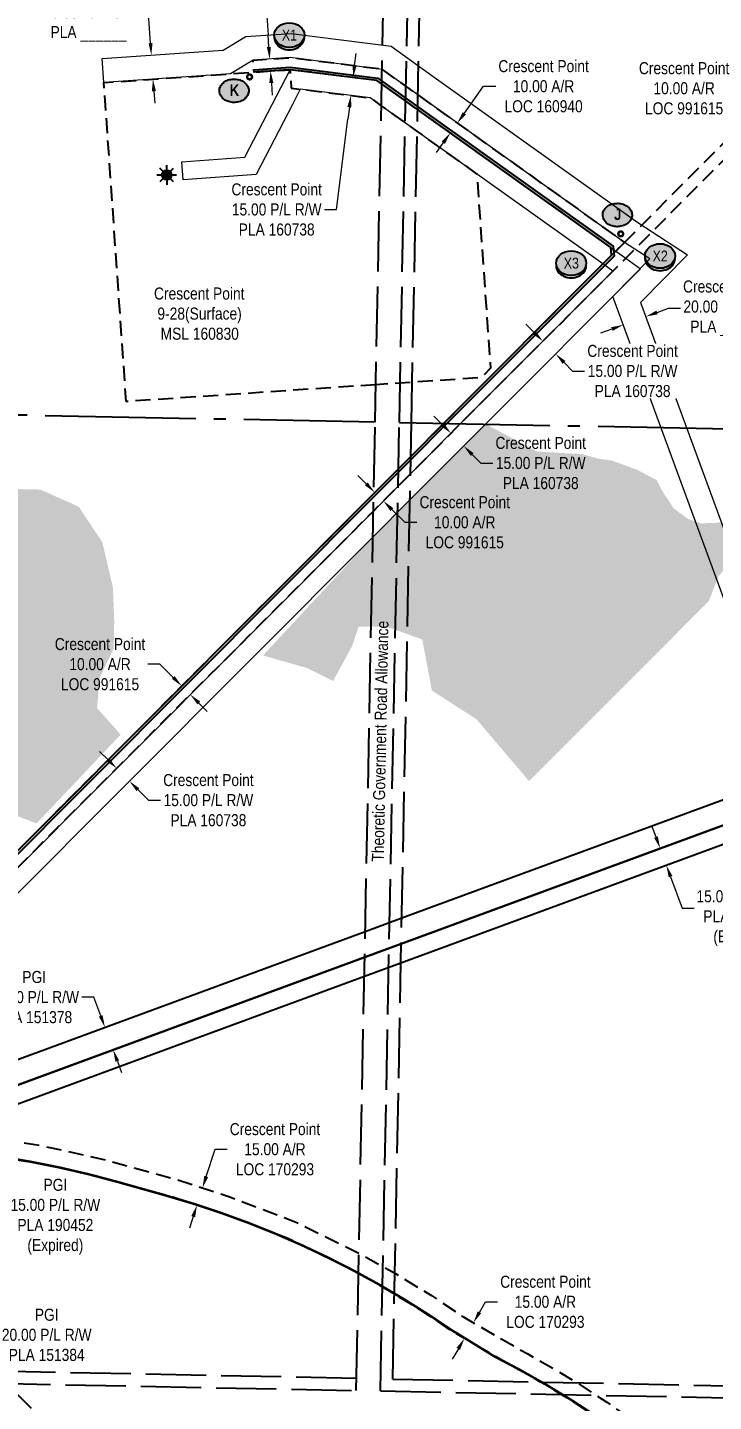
# Model space of a CAD drawing. Extents: x 409970 to 415936, y 6044942 to 6048413.
# Drawn here: x 410617 to 411187, y 6046679 to 6047820 of the extents above; entities that cross this region are included whole.
import ezdxf
from ezdxf.enums import TextEntityAlignment as Align

# ---------------------------------------------------------------- set-up
doc = ezdxf.new("R2010")
doc.units = 0
doc.header["$LTSCALE"] = 5
doc.header["$PDSIZE"] = 0.5
for name, pattern in [('DASHDOT2', [12.7, 6.35, -3.175, 0, -3.175]), ('foc-ACCESSROAD', [3.75, 2.5, -1.25]), ('foc-QUARTERLINE', [33, 25, -3, 2, -3]), ('foc-UNSURVEYED', [12.5, 10, -2.5]), ('PHANTOM', [63.5, 31.75, -6.35, 6.35, -6.35, 6.35, -6.35])]:
    doc.linetypes.add(name, pattern=pattern)
doc.layers.get('Defpoints').update_dxf_attribs({"color": 9})
for name, color, linetype in [('AS-WILDLIFE', 131, 'DASHDOT2'), ('C-AR', 13, 'foc-ACCESSROAD'), ('C-WS', 13, 'foc-ACCESSROAD'), ('C-WS-S', 13, 'Continuous'), ('CG-NOTES', 7, 'Continuous'), ('F-RW', 190, 'Continuous'), ('L-QSEC', 8, 'foc-QUARTERLINE'), ('L-ROAD-T', 7, 'Continuous'), ('L-USEC', 7, 'foc-UNSURVEYED'), ('P-CROSSINGS', 250, 'Continuous'), ('P-PROPOSED', 10, 'Continuous'), ('WETLAND FEN - H', 43, 'PHANTOM')]:
    doc.layers.add(name, color=color, linetype=linetype)
for name, color, linetype, lineweight in [('C-AR-T', 13, 'Continuous', 9), ('C-RW-T', 13, 'Continuous', 9), ('C-WS-T', 13, 'Continuous', 9), ('F-RW-T', 190, 'Continuous', 9)]:
    doc.layers.add(name, color=color, linetype=linetype, lineweight=lineweight)
doc.styles.add('80CG', font='ARIALN.TTF', dxfattribs={"height": 10})
doc.styles.add('80L', font='ARIALN.TTF', dxfattribs={"height": 10})
doc.styles.add('BOLD', font='ARIALNB.TTF')
doc.styles.add('Crossing', font='ARIALN.TTF', dxfattribs={"height": 10})
doc.styles.add('POINTNUMBER', font='ARIALN.TTF', dxfattribs={"height": 2.5})
doc.dimstyles.new('Compass 5 000', dxfattribs={"dimscale": 5, "dimtxt": 9, "dimasz": 2, "dimexe": 0.2, "dimexo": 0.0625, "dimgap": 0.5, "dimtad": 0, "dimtih": 1, "dimtoh": 1, "dimzin": 0, "dimdsep": 46, "dimtxsty": '80CG', "dimcen": 0.1, "dimse1": 1, "dimse2": 1, "dimclrd": 256, "dimclrt": 256, "dimaunit": 1, "dimadec": 4, "dimazin": 0, "dimtfac": 0.06, "dimtofl": 0, "dimtmove": 0, "dimatfit": 1, "dimfxl": 0.2, "dimtolj": 1, "dimtzin": 0, "dimlwd": -1, "dimarcsym": 0})

# ---------------------------------------------------------------- blocks, each defined once
blk = doc.blocks.new('*D538')
at = {"layer": 'C-AR-T', "transparency": 16777216}
for p, q in [((410803.3, 6047860.5), (410813.3, 6047860.5)), ((410813.3, 6047860.5), (410816.6, 6047813.8)), ((410817.3, 6047803.8), (410816.6, 6047813.8)), ((410819.4, 6047773.9), (410820.1, 6047763.9))]:
    blk.add_line(p, q, dxfattribs=at)
for points in [[(410819, 6047803.9), (410815.6, 6047803.7), (410818, 6047793.8)], [(410821.1, 6047774), (410817.7, 6047773.8), (410818.7, 6047783.9)]]:
    blk.add_solid(points, dxfattribs=at)
at = {"layer": 'Defpoints', "color": 0, "transparency": 16777216}
for p in [(410818, 6047793.8), (410823.1, 6047794.2), (410823.8, 6047784.2)]:
    blk.add_point(p, dxfattribs=at)
at = {"layer": 'C-AR-T', "transparency": 16777216, "insert": (410763.6, 6047860.5), "char_height": 10, "attachment_point": 5, "style": '80CG'}
blk.add_mtext('\\A1;Crescent Point\\P10.00 A/R\\PLOC 160940', dxfattribs=at)
blk = doc.blocks.new('*D539')
at = {"layer": 'C-RW-T', "transparency": 16777216}
for p, q in [((410888.5, 6047788.5), (410889.8, 6047798.4)), ((410884.2, 6047753.8), (410883, 6047743.8)), ((410873.6, 6047668.9), (410883, 6047743.8)), ((410863.6, 6047668.9), (410873.6, 6047668.9))]:
    blk.add_line(p, q, dxfattribs=at)
for points in [[(410886.9, 6047788.7), (410890.2, 6047788.3), (410887.3, 6047778.6)], [(410882.5, 6047754), (410885.9, 6047753.6), (410885.4, 6047763.7)]]:
    blk.add_solid(points, dxfattribs=at)
at = {"layer": 'Defpoints', "color": 0, "transparency": 16777216}
for p in [(410860.7, 6047781.9), (410887.3, 6047778.6), (410858.8, 6047767)]:
    blk.add_point(p, dxfattribs=at)
at = {"layer": 'C-RW-T', "transparency": 16777216, "insert": (410823.8, 6047668.9), "char_height": 10, "attachment_point": 5, "style": '80CG'}
blk.add_mtext('\\A1;Crescent Point\\P15.00 P/L R/W\\PPLA 160738', dxfattribs=at)
blk = doc.blocks.new('GAS')
h = blk.add_hatch(color=255)
h.dxf.hatch_style = 1
edge = h.paths.add_edge_path()
edge.add_arc((0, 0), 0.9, 0, 360)
for p, q in [((-0.81, 0), (-1.62, 0)), ((-0.57, 0.57), (-1.14, 1.14)), ((0, 0.81), (0, 1.62)), ((0.57, 0.57), (1.14, 1.14)), ((1.62, 0), (0.81, 0)), ((-0.57, -0.57), (-1.14, -1.14)), ((0, -0.81), (0, -1.62)), ((1.14, -1.14), (0.57, -0.57))]:
    blk.add_line(p, q)
blk.add_circle((0, 0), 0.8)
blk = doc.blocks.new('*D543')
at = {"layer": 'C-AR-T', "transparency": 16777216}
for p, q in [((410979.7, 6047748.8), (410995.7, 6047771.2)), ((410995.7, 6047771.2), (411005.7, 6047771.2)), ((410962.2, 6047724.4), (410956.4, 6047716.2))]:
    blk.add_line(p, q, dxfattribs=at)
for points in [[(410978.3, 6047749.7), (410981, 6047747.8), (410973.8, 6047740.6)], [(410960.9, 6047725.3), (410963.6, 6047723.4), (410968, 6047732.5)]]:
    blk.add_solid(points, dxfattribs=at)
at = {"layer": 'Defpoints', "color": 0, "transparency": 16777216}
for p in [(410969.8, 6047743.5), (410973.8, 6047740.6), (410964, 6047735.4)]:
    blk.add_point(p, dxfattribs=at)
at = {"layer": 'C-AR-T', "transparency": 16777216, "insert": (411045.5, 6047771.2), "char_height": 10, "attachment_point": 5, "style": '80CG'}
blk.add_mtext('\\A1;Crescent Point\\P10.00 A/R\\PLOC 160940', dxfattribs=at)
blk = doc.blocks.new('*D544')
at = {"layer": 'C-RW-T', "transparency": 16777216}
for p, q in [((411037.8, 6047566.6), (411030.7, 6047573.7)), ((411062.6, 6047541.9), (411069.6, 6047534.8)), ((411069.6, 6047534.8), (411079.6, 6047534.8))]:
    blk.add_line(p, q, dxfattribs=at)
for points in [[(411039, 6047567.8), (411036.6, 6047565.4), (411044.9, 6047559.6)], [(411063.7, 6047543.1), (411061.4, 6047540.7), (411055.5, 6047549)]]:
    blk.add_solid(points, dxfattribs=at)
at = {"layer": 'Defpoints', "color": 0, "transparency": 16777216}
for p in [(411076.7, 6047591.5), (411087.3, 6047580.9), (411055.5, 6047549)]:
    blk.add_point(p, dxfattribs=at)
at = {"layer": 'C-RW-T', "transparency": 16777216, "insert": (411119.4, 6047534.8), "char_height": 10, "attachment_point": 5, "style": '80CG', "bg_fill": 3, "box_fill_scale": 1.1, "bg_fill_color": 256, "bg_fill_true_color": 13158600, "bg_fill_transparency": 0}
blk.add_mtext('\\A1;Crescent Point\\P15.00 P/L R/W\\PPLA 160738', dxfattribs=at)
blk = doc.blocks.new('*D545')
at = {"layer": 'C-AR-T', "transparency": 16777216}
for p, q in [((411212, 6047769.5), (411202, 6047769.5)), ((411219, 6047762.4), (411212, 6047769.5)), ((411240.3, 6047741.2), (411247.4, 6047734.1))]:
    blk.add_line(p, q, dxfattribs=at)
for points in [[(411220.2, 6047763.6), (411217.9, 6047761.2), (411226.1, 6047755.3)], [(411241.5, 6047742.4), (411239.1, 6047740), (411233.2, 6047748.3)]]:
    blk.add_solid(points, dxfattribs=at)
at = {"layer": 'Defpoints', "color": 0, "transparency": 16777216}
for p in [(411226.1, 6047755.3), (411227.8, 6047757.1), (411234.9, 6047750)]:
    blk.add_point(p, dxfattribs=at)
at = {"layer": 'C-AR-T', "transparency": 16777216, "insert": (411162.2, 6047769.5), "char_height": 10, "attachment_point": 5, "style": '80CG'}
blk.add_mtext('\\A1;Crescent Point\\P10.00 A/R\\PLOC 991615', dxfattribs=at)
blk = doc.blocks.new('*D549')
at = {"layer": 'C-RW-T', "transparency": 16777216}
for p, q in [((410961.5, 6047490.2), (410954.4, 6047497.3)), ((410986.3, 6047465.5), (410993.3, 6047458.4)), ((410993.3, 6047458.4), (411003.3, 6047458.4))]:
    blk.add_line(p, q, dxfattribs=at)
for points in [[(410962.7, 6047491.4), (410960.3, 6047489), (410968.6, 6047483.1)], [(410987.4, 6047466.6), (410985.1, 6047464.3), (410979.2, 6047472.5)]]:
    blk.add_solid(points, dxfattribs=at)
at = {"layer": 'Defpoints', "color": 0, "transparency": 16777216}
for p in [(410979.2, 6047472.5), (410946.6, 6047461.1), (410957.2, 6047450.6)]:
    blk.add_point(p, dxfattribs=at)
at = {"layer": 'C-RW-T', "transparency": 16777216, "insert": (411043.1, 6047458.4), "char_height": 10, "attachment_point": 5, "style": '80CG'}
blk.add_mtext('\\A1;Crescent Point\\P15.00 P/L R/W\\PPLA 160738', dxfattribs=at)
blk = doc.blocks.new('*D550')
at = {"layer": 'C-AR-T', "transparency": 16777216}
for p, q in [((410898.3, 6047441), (410891.2, 6047448.1)), ((410919.5, 6047419.8), (410930.2, 6047409.2)), ((410930.2, 6047409.2), (410940.2, 6047409.2))]:
    blk.add_line(p, q, dxfattribs=at)
for points in [[(410899.4, 6047442.2), (410897.1, 6047439.9), (410905.3, 6047434)], [(410920.7, 6047421), (410918.3, 6047418.6), (410912.4, 6047426.9)]]:
    blk.add_solid(points, dxfattribs=at)
at = {"layer": 'Defpoints', "color": 0, "transparency": 16777216}
for p in [(410915.8, 6047444.4), (410922.9, 6047437.3), (410912.4, 6047426.9)]:
    blk.add_point(p, dxfattribs=at)
at = {"layer": 'C-AR-T', "transparency": 16777216, "insert": (410980, 6047409.2), "char_height": 10, "attachment_point": 5, "style": '80CG'}
blk.add_mtext('\\A1;Crescent Point\\P10.00 A/R\\PLOC 991615', dxfattribs=at)
blk = doc.blocks.new('*D552')
at = {"layer": 'Defpoints', "color": 0, "transparency": 16777216}
for p in [(411200.2, 6047159.7), (411205.4, 6047145.7), (411147.5, 6047124.4)]:
    blk.add_point(p, dxfattribs=at)
at = {"layer": 'F-RW-T', "transparency": 16777216}
for p, q in [((411138.9, 6047147.8), (411135.4, 6047157.2)), ((411151, 6047115), (411160.6, 6047088.9)), ((411160.6, 6047088.9), (411170.6, 6047088.9))]:
    blk.add_line(p, q, dxfattribs=at)
for points in [[(411140.4, 6047148.4), (411137.3, 6047147.3), (411142.3, 6047138.5)], [(411152.5, 6047115.6), (411149.4, 6047114.4), (411147.5, 6047124.4)]]:
    blk.add_solid(points, dxfattribs=at)
at = {"layer": 'F-RW-T', "transparency": 16777216, "insert": (411209.7, 6047088.9), "char_height": 10, "attachment_point": 5, "style": '80CG'}
blk.add_mtext('\\A1;PGI\\P15.00 P/L R/W\\PPLA 190452\\P(Expired)', dxfattribs=at)
blk = doc.blocks.new('*D556')
at = {"layer": 'C-AR-T', "transparency": 16777216}
for p, q in [((410992.2, 6046753.3), (410997.2, 6046762)), ((410997.2, 6046762), (411007.2, 6046762)), ((410974.7, 6046723.1), (410969.6, 6046714.4))]:
    blk.add_line(p, q, dxfattribs=at)
for points in [[(410990.8, 6046754.2), (410993.6, 6046752.5), (410987.2, 6046744.7)], [(410973.2, 6046723.9), (410976.1, 6046722.2), (410979.7, 6046731.7)]]:
    blk.add_solid(points, dxfattribs=at)
at = {"layer": 'Defpoints', "color": 0, "transparency": 16777216}
for p in [(410987.2, 6046744.7), (410989.9, 6046743.1), (410982.4, 6046730.1)]:
    blk.add_point(p, dxfattribs=at)
at = {"layer": 'C-AR-T', "transparency": 16777216, "insert": (411047, 6046762), "char_height": 10, "attachment_point": 5, "style": '80CG'}
blk.add_mtext('\\A1;Crescent Point\\P15.00 A/R\\PLOC 170293', dxfattribs=at)
blk = doc.blocks.new('*D560')
at = {"layer": 'C-AR-T', "transparency": 16777216}
for p, q in [((410726.9, 6047291.4), (410716.9, 6047291.4)), ((410737.9, 6047280.3), (410726.9, 6047291.4)), ((410759.1, 6047259.2), (410766.2, 6047252.1))]:
    blk.add_line(p, q, dxfattribs=at)
for points in [[(410739.1, 6047281.5), (410736.8, 6047279.2), (410745, 6047273.3)], [(410760.3, 6047260.4), (410758, 6047258), (410752.1, 6047266.2)]]:
    blk.add_solid(points, dxfattribs=at)
at = {"layer": 'Defpoints', "color": 0, "transparency": 16777216}
for p in [(410745, 6047273.3), (410709.3, 6047237.5), (410716.4, 6047230.5)]:
    blk.add_point(p, dxfattribs=at)
at = {"layer": 'C-AR-T', "transparency": 16777216, "insert": (410677.1, 6047291.4), "char_height": 10, "attachment_point": 5, "style": '80CG'}
blk.add_mtext('\\A1;Crescent Point\\P10.00 A/R\\PLOC 991615', dxfattribs=at)
blk = doc.blocks.new('*D561')
at = {"layer": 'C-RW-T', "transparency": 16777216}
for p, q in [((410683.8, 6047212), (410676.7, 6047219)), ((410708.6, 6047187.3), (410717.4, 6047178.5)), ((410717.4, 6047178.5), (410727.4, 6047178.5))]:
    blk.add_line(p, q, dxfattribs=at)
for points in [[(410685, 6047213.2), (410682.6, 6047210.8), (410690.9, 6047204.9)], [(410709.7, 6047188.4), (410707.4, 6047186.1), (410701.5, 6047194.3)]]:
    blk.add_solid(points, dxfattribs=at)
at = {"layer": 'Defpoints', "color": 0, "transparency": 16777216}
for p in [(410701.5, 6047194.3), (410643.5, 6047157.5), (410654.2, 6047146.9)]:
    blk.add_point(p, dxfattribs=at)
at = {"layer": 'C-RW-T', "transparency": 16777216, "insert": (410767.1, 6047178.5), "char_height": 10, "attachment_point": 5, "style": '80CG'}
blk.add_mtext('\\A1;Crescent Point\\P15.00 P/L R/W\\PPLA 160738', dxfattribs=at)
blk = doc.blocks.new('*D562')
at = {"layer": 'Defpoints', "color": 0, "transparency": 16777216}
for p in [(410681.1, 6046990.1), (410667.7, 6046985.1), (410674.6, 6046966.4)]:
    blk.add_point(p, dxfattribs=at)
at = {"layer": 'F-RW-T', "transparency": 16777216}
for p, q in [((410671.9, 6047015), (410661.9, 6047015)), ((410677.7, 6046999.5), (410671.9, 6047015)), ((410691.5, 6046961.9), (410694.9, 6046952.5))]:
    blk.add_line(p, q, dxfattribs=at)
for points in [[(410679.2, 6047000), (410676.1, 6046998.9), (410681.1, 6046990.1)], [(410693, 6046962.5), (410689.9, 6046961.3), (410688, 6046971.3)]]:
    blk.add_solid(points, dxfattribs=at)
at = {"layer": 'F-RW-T', "transparency": 16777216, "insert": (410622.4, 6047015), "char_height": 10, "attachment_point": 5, "style": '80CG'}
blk.add_mtext('\\A1;PGI\\P20.00 P/L R/W\\PPLA 151378', dxfattribs=at)
blk = doc.blocks.new('*D563')
at = {"layer": 'C-AR-T', "transparency": 16777216}
for p, q in [((410765.3, 6046866.1), (410772.7, 6046888.7)), ((410772.7, 6046888.7), (410782.7, 6046888.7)), ((410754.5, 6046832.8), (410751.4, 6046823.3))]:
    blk.add_line(p, q, dxfattribs=at)
for points in [[(410763.7, 6046866.6), (410766.9, 6046865.6), (410762.2, 6046856.6)], [(410752.9, 6046833.3), (410756.1, 6046832.3), (410757.6, 6046842.3)]]:
    blk.add_solid(points, dxfattribs=at)
at = {"layer": 'Defpoints', "color": 0, "transparency": 16777216}
for p in [(410762.2, 6046856.6), (410765.3, 6046855.6), (410760.7, 6046841.3)]:
    blk.add_point(p, dxfattribs=at)
at = {"layer": 'C-AR-T', "transparency": 16777216, "insert": (410822.4, 6046888.7), "char_height": 10, "attachment_point": 5, "style": '80CG'}
blk.add_mtext('\\A1;Crescent Point\\P15.00 A/R\\PLOC 170293', dxfattribs=at)
blk = doc.blocks.new('*D564')
at = {"layer": 'Defpoints', "color": 0, "transparency": 16777216}
for p in [(410557.5, 6046714.1), (410560.3, 6046711.3), (410543.4, 6046699.9)]:
    blk.add_point(p, dxfattribs=at)
at = {"layer": 'F-RW-T', "transparency": 16777216}
for p, q in [((410567.3, 6046718.4), (410583.3, 6046734.6)), ((410583.3, 6046734.6), (410593.3, 6046734.6)), ((410539.3, 6046690), (410532.3, 6046682.8))]:
    blk.add_line(p, q, dxfattribs=at)
for points in [[(410566.2, 6046719.6), (410568.5, 6046717.2), (410560.3, 6046711.3)], [(410538.1, 6046691.1), (410540.5, 6046688.8), (410546.3, 6046697.1)]]:
    blk.add_solid(points, dxfattribs=at)
at = {"layer": 'F-RW-T', "transparency": 16777216, "insert": (410632.8, 6046734.6), "char_height": 10, "attachment_point": 5, "style": '80CG'}
blk.add_mtext('\\A1;PGI\\P20.00 P/L R/W\\PPLA 151384', dxfattribs=at)
blk = doc.blocks.new('*D568')
at = {"layer": 'Defpoints', "color": 0, "transparency": 16777216}
for p in [(410642.6, 6046630.2), (410647.4, 6046625.4), (410628.6, 6046615.9)]:
    blk.add_point(p, dxfattribs=at)
at = {"layer": 'F-RW-T', "transparency": 16777216}
for p, q in [((410654.4, 6046632.5), (410661.5, 6046639.6)), ((410661.5, 6046639.6), (410671.5, 6046639.6)), ((410626.4, 6046604.1), (410619.4, 6046596.9))]:
    blk.add_line(p, q, dxfattribs=at)
for points in [[(410653.2, 6046633.7), (410655.6, 6046631.3), (410647.4, 6046625.4)], [(410625.2, 6046605.2), (410627.6, 6046602.9), (410633.4, 6046611.2)]]:
    blk.add_solid(points, dxfattribs=at)
at = {"layer": 'F-RW-T', "transparency": 16777216, "insert": (410711, 6046639.6), "char_height": 10, "attachment_point": 5, "style": '80CG'}
blk.add_mtext('\\A1;PGI\\P20.00 P/L R/W\\PPLA 151384', dxfattribs=at)
blk = doc.blocks.new('Route_Letters')
h = blk.add_hatch(color=255)
h.dxf.hatch_style = 1
edge = h.paths.add_edge_path()
edge.add_ellipse((-0.1, 0.5), major_axis=(-12, 0), ratio=0.789318, start_angle=0, end_angle=360)
at = {"color": 5}
blk.add_open_spline([(-12.3, 0.5), (-12.3, -0.3), (-12.2, -1), (-11.7, -2.8), (-11.1, -3.9), (-9.6, -5.8), (-8.5, -6.7), (-6.2, -8), (-4.9, -8.5), (-2.1, -9.2), (-0.7, -9.3), (2.2, -9.1), (3.6, -8.8), (6.3, -7.9), (7.5, -7.2), (9.5, -5.6), (10.4, -4.6), (11.6, -2.5), (12, -1.4), (12.2, 0.9), (12, 2.1), (11.2, 4.3), (10.5, 5.4), (8.8, 7.2), (7.7, 8), (5.3, 9.2), (3.9, 9.7), (1.1, 10.2), (-0.4, 10.2), (-3.2, 9.9), (-4.6, 9.6), (-7.2, 8.5), (-8.3, 7.7), (-10.2, 6), (-11, 5), (-12, 2.9), (-12.3, 1.7), (-12.3, 0.5), (-12.3, 0.5), (-12.3, 0.5)], degree=3, knots=[0, 0, 0, 0, 0.219529, 0.219529, 0.575727, 0.575727, 0.931924, 0.931924, 1.288121, 1.288121, 1.644318, 1.644318, 2.000515, 2.000515, 2.356712, 2.356712, 2.712909, 2.712909, 3.069107, 3.069107, 3.425304, 3.425304, 3.781501, 3.781501, 4.137698, 4.137698, 4.493895, 4.493895, 4.850092, 4.850092, 5.20629, 5.20629, 5.562487, 5.562487, 5.918684, 5.918684, 6.274881, 6.274881, 6.283185, 6.283185, 6.283185, 6.283185], dxfattribs=at)
at = {"color": 14, "style": 'BOLD'}
blk.add_attdef('A', text='', height=9.5, dxfattribs=at).set_placement((0.2, 1), align=Align.MIDDLE)
blk = doc.blocks.new('AA')
at = {"const_width": 4}
blk.add_lwpolyline([(-1, 0, 1), (1, 0, 1)], format="xyb", close=True, dxfattribs=at)
blk.add_circle((0, 0), 2)
blk = doc.blocks.new('xing2')
h = blk.add_hatch(color=50)
h.dxf.hatch_style = 1
edge = h.paths.add_edge_path()
edge.add_ellipse((0, 0), major_axis=(-12.5, 0), ratio=0.816297, start_angle=0, end_angle=360)
h = blk.add_hatch(color=250)
h.dxf.hatch_style = 1
edge = h.paths.add_edge_path()
edge.add_ellipse((0, -2), major_axis=(-12.5, 0), ratio=0.816297, start_angle=0, end_angle=180)
edge.add_line((12.5, -2), (12.5, 0))
edge.add_ellipse((0, 0), major_axis=(-12.5, 0), ratio=0.816297, start_angle=0, end_angle=180, ccw=False)
edge.add_line((-12.5, 0), (-12.5, -2))
at = {"color": 250}
blk.add_ellipse((0, 0), major_axis=(-12.5, 0), ratio=0.816297, dxfattribs=at)
blk.add_ellipse((0, -2), major_axis=(-12.5, 0), ratio=0.816297, start_param=0, end_param=3.141593, dxfattribs=at)
at = {"color": 250, "style": 'Crossing'}
blk.add_attdef('CROSSING', text='', height=9, dxfattribs=at).set_placement((0.1, 0), align=Align.MIDDLE_CENTER)
at = {"color": 250, "style": 'Crossing', "flags": 1}
for tag, p in [('OWNER', (0.1, -12.5)), ('DESCRIPTION', (0.1, -25.8)), ('LOCATION', (0.1, -39.3)), ('DWG_REF', (0.1, -52.8))]:
    blk.add_attdef(tag, text='', height=9, dxfattribs=at).set_placement(p, align=Align.MIDDLE_CENTER)
blk = doc.blocks.new('*D622')
at = {"layer": 'Defpoints', "color": 0, "transparency": 16777216}
for p in [(410566.2, 6046860.1), (410576.8, 6046849.5), (410575.5, 6046848.2)]:
    blk.add_point(p, dxfattribs=at)
at = {"layer": 'F-RW-T', "transparency": 16777216}
for p, q in [((410557.9, 6046865.9), (410550.8, 6046873)), ((410582.6, 6046841.1), (410590.9, 6046832.7)), ((410590.9, 6046832.7), (410600.9, 6046832.7))]:
    blk.add_line(p, q, dxfattribs=at)
for points in [[(410559.1, 6046867.1), (410556.7, 6046864.8), (410564.9, 6046858.8)], [(410583.8, 6046842.3), (410581.4, 6046839.9), (410575.5, 6046848.2)]]:
    blk.add_solid(points, dxfattribs=at)
at = {"layer": 'F-RW-T', "transparency": 16777216, "insert": (410640, 6046832.7), "char_height": 10, "attachment_point": 5, "style": '80CG'}
blk.add_mtext('\\A1;PGI\\P15.00 P/L R/W\\PPLA 190452\\P(Expired)', dxfattribs=at)
blk = doc.blocks.new('*D641')
at = {"layer": 'C-RW-T', "transparency": 16777216}
for p, q in [((411139.7, 6047583.5), (411149.1, 6047586.9)), ((411149.1, 6047586.9), (411159.1, 6047586.9)), ((411102.2, 6047569.6), (411092.8, 6047566.2))]:
    blk.add_line(p, q, dxfattribs=at)
for points in [[(411139.2, 6047585), (411140.3, 6047581.9), (411130.4, 6047580)], [(411101.6, 6047571.2), (411102.8, 6047568.1), (411111.6, 6047573.1)]]:
    blk.add_solid(points, dxfattribs=at)
at = {"layer": 'Defpoints', "color": 0, "transparency": 16777216}
for p in [(411128.7, 6047584.5), (411130.4, 6047580), (411109.9, 6047577.6)]:
    blk.add_point(p, dxfattribs=at)
at = {"layer": 'C-RW-T', "transparency": 16777216, "insert": (411198.9, 6047586.9), "char_height": 10, "attachment_point": 5, "style": '80CG'}
blk.add_mtext('\\A1;Crescent Point\\P20.00 P/L R/W\\PPLA ______', dxfattribs=at)
blk = doc.blocks.new('*D642')
at = {"layer": 'C-RW-T', "transparency": 16777216}
for p, q in [((410717.3, 6047831.4), (410707.3, 6047831.4)), ((410719, 6047807), (410717.3, 6047831.4)), ((410721.8, 6047767.1), (410722.5, 6047757.1))]:
    blk.add_line(p, q, dxfattribs=at)
for points in [[(410720.7, 6047807.1), (410717.4, 6047806.9), (410719.7, 6047797)], [(410723.5, 6047767.2), (410720.1, 6047767), (410721.1, 6047777.1)]]:
    blk.add_solid(points, dxfattribs=at)
at = {"layer": 'Defpoints', "color": 0, "transparency": 16777216}
for p in [(410711, 6047796.4), (410719.7, 6047797), (410712.3, 6047776.4)]:
    blk.add_point(p, dxfattribs=at)
at = {"layer": 'C-RW-T', "transparency": 16777216, "insert": (410667.5, 6047831.4), "char_height": 10, "attachment_point": 5, "style": '80CG'}
blk.add_mtext('\\A1;Crescent Point\\P20.00 P/L R/W\\PPLA ______', dxfattribs=at)

msp = doc.modelspace()

# ---------------------------------------------------------------- hatches: boundary and pattern name
at = {"layer": 'P-PROPOSED'}
h = msp.add_hatch(color=256, dxfattribs=at)
h.dxf.hatch_style = 1
h.paths.add_polyline_path([(410804.986, 6047782.915), (410804.846, 6047784.91), (410834.927, 6047787.01), (410907.85, 6047777.902), (410941.989, 6047753.541), (411103.299, 6047638.433), (411103.993, 6047630.153), (411096.13, 6047622.271), (410964.125, 6047490.032), (410936.62, 6047462.478), (410905.851, 6047431.652), (410355.13, 6046879.659), (410354.049, 6046879.164), (410346.007, 6046877.976), (410348.177, 6046875.816), (410351.691, 6046872.307), (410355.253, 6046868.731), (410397.036, 6046826.731), (410411.14, 6046812.551), (410464.549, 6046758.864), (410517.363, 6046707.339), (410548.601, 6046676.55), (410884.58, 6046345.241), (410914.179, 6046316.053), (411172.303, 6046061.509), (411179.555, 6046054.357), (411185.54, 6046048.456), (411211.617, 6046022.743), (411220.898, 6046013.59), (411225.847, 6046008.618), (411377.341, 6045855.698), (411438.646, 6045793.753), (411443.956, 6045788.393), (411453.164, 6045797.516), (411454.572, 6045796.095), (411443.943, 6045785.565), (411437.224, 6045792.346), (411375.921, 6045854.29), (411224.428, 6046007.208), (411219.487, 6046012.173), (411210.212, 6046021.319), (411184.135, 6046047.032), (411178.151, 6046052.933), (411170.899, 6046060.085), (410912.774, 6046314.629), (410883.176, 6046343.817), (410547.198, 6046675.125), (410515.963, 6046705.911), (410463.141, 6046757.443), (410409.721, 6046811.141), (410395.619, 6046825.321), (410353.836, 6046867.319), (410350.276, 6046870.894), (410346.765, 6046874.399), (410343.192, 6046877.956), (410341.77, 6046879.371), (410353.475, 6046881.101), (410353.969, 6046881.327), (410904.436, 6047433.065), (410935.205, 6047463.891), (410962.71, 6047491.445), (411094.715, 6047623.684), (411101.923, 6047630.909), (411101.383, 6047637.343), (410940.828, 6047751.913), (410907.1, 6047775.981), (410834.872, 6047785.002)])
at = {"layer": 'WETLAND FEN - H', "transparency": 33554495}
h = msp.add_hatch(color=256, dxfattribs=at)
h.dxf.hatch_style = 1
h.paths.add_polyline_path([(411190.833, 6047364.518), (411215.219, 6047392.987), (411230.115, 6047391.278), (411297.811, 6047459.099, 0.06669841), (411338.065, 6047511.91), (411317.814, 6047511.91), (411271.777, 6047480.16), (411246.377, 6047442.06), (411237.278, 6047417.219), (411221.454, 6047411.354), (411210.506, 6047410.74), (411187.72, 6047408.755), (411175.991, 6047408.321), (411165.331, 6047412.093), (411153.485, 6047420.921), (411144.76, 6047434.127), (411139.325, 6047444.333), (411122.99, 6047452.903), (411102.378, 6047460.425), (411091.65, 6047461.923), (411090.355, 6047462.273), (411077.199, 6047465.83), (411040.001, 6047467.989), (410997.369, 6047490.755), (410903.731, 6047396.946), (410812.459, 6047298.655), (410849.501, 6047288.072), (410870.668, 6047277.489), (410886.543, 6047306.593), (410891.834, 6047322.468), (410915.647, 6047322.468), (410944.751, 6047311.885), (410952.689, 6047269.551), (410989.73, 6047245.739), (411033.474, 6047194.275), (411182.645, 6047343.72)])
h = msp.add_hatch(color=256, dxfattribs=at)
h.dxf.hatch_style = 1
h.paths.add_polyline_path([(410434.182, 6047059.74), (410437.54, 6047068.106), (410442.764, 6047079.572), (410447.592, 6047095.091), (410457.324, 6047103.48), (410470.225, 6047119.421), (410481.467, 6047125.97), (410491.601, 6047133.594), (410498.958, 6047147.005), (410508.275, 6047167.013), (410524.075, 6047182.648), (410545.007, 6047187.6), (410571.075, 6047180.382), (410591.071, 6047171.942), (410624.423, 6047159.216), (410694.273, 6047232.987), (410674.61, 6047255.028), (410676.706, 6047279.85), (410688.443, 6047304.482), (410688.884, 6047326.93), (410687.828, 6047355.021), (410678.927, 6047392.89), (410659.406, 6047422.146), (410627.534, 6047436.407), (410604.232, 6047436.865), (410578.615, 6047442.18), (410592.054, 6047471.59), (410591.657, 6047473.526), (410212.153, 6047093.146, 0.05180906), (410170.975, 6047061.934), (410209.082, 6047024.324), (410313.845, 6046920.882), (410329.852, 6046905.246), (410337.584, 6046929.952), (410356.528, 6046914.242), (410368.514, 6046900.65), (410381.078, 6046914.469), (410389.764, 6046923.341), (410404.493, 6046939.068), (410403.845, 6046941.482), (410403.357, 6046943.302), (410398.714, 6046960.156), (410393.332, 6046977.377), (410387.419, 6046990.762), (410397.17, 6047012.323), (410428.032, 6047032.38)])

# ---------------------------------------------------------------- linework, layer by layer
at = {"layer": 'AS-WILDLIFE', "const_width": 2.001, "flags": 128}
msp.add_lwpolyline([(409986.541, 6046725.394), (410005.487, 6046739.561), (410025.841, 6046753.817), (410046.627, 6046767.434), (410067.827, 6046780.4), (410089.419, 6046792.701), (410111.382, 6046804.326), (410133.696, 6046815.263), (410156.338, 6046825.502), (410179.288, 6046835.034), (410202.522, 6046843.848), (410226.019, 6046851.936), (410249.756, 6046859.291), (410273.709, 6046865.906), (410297.857, 6046871.773), (410322.175, 6046876.888), (410346.64, 6046881.246), (410371.228, 6046884.842), (410395.917, 6046887.673), (410420.681, 6046889.735), (410445.497, 6046891.029), (410470.342, 6046891.55), (410495.191, 6046891.301), (410520.02, 6046890.279), (410544.805, 6046888.488), (410569.523, 6046885.928), (410594.15, 6046882.601), (410618.661, 6046878.512), (410643.033, 6046873.663), (410667.244, 6046868.061), (410691.268, 6046861.709), (410730.909, 6046850.567), (410754.068, 6046843.685), (410777.008, 6046836.105), (410799.708, 6046827.833), (410822.146, 6046818.878), (410844.304, 6046809.247), (410866.159, 6046798.949), (410887.693, 6046787.995), (410908.884, 6046776.393), (410929.715, 6046764.155), (410950.165, 6046751.291), (410970.217, 6046737.814), (410973.497, 6046735.968), (411004.465, 6046716.811), (411026.106, 6046705.435), (411047.389, 6046693.4), (411068.291, 6046680.718), (411088.795, 6046667.401), (411108.881, 6046653.46), (411128.529, 6046638.91), (411147.722, 6046623.764), (411166.441, 6046608.035), (411184.668, 6046591.74), (411202.387, 6046574.893), (411219.58, 6046557.511), (411236.232, 6046539.609), (411252.327, 6046521.204), (411267.849, 6046502.314), (411282.785, 6046482.957), (411297.119, 6046463.151), (411310.839, 6046442.914), (411323.931, 6046422.265), (411336.384, 6046401.225), (411348.185, 6046379.812), (411359.324, 6046358.047), (411369.789, 6046335.951), (411379.571, 6046313.544), (411388.661, 6046290.848), (411402.436, 6046254.963), (411410.961, 6046231.686), (411418.76, 6046208.156), (411425.827, 6046184.396), (411432.154, 6046160.428), (411437.736, 6046136.276), (411442.568, 6046111.963), (411446.644, 6046087.512), (411449.961, 6046062.946), (411452.515, 6046038.289), (411454.304, 6046013.565), (411455.327, 6045988.797), (411455.583, 6045964.01), (411455.07, 6045939.226), (411453.79, 6045914.47), (411451.744, 6045889.766), (411447.456, 6045846.201), (411444.684, 6045821.869), (411441.169, 6045797.632), (411436.915, 6045773.515), (411431.924, 6045749.539), (411426.202, 6045725.726), (411419.754, 6045702.1), (411412.586, 6045678.683), (411404.705, 6045655.496), (411396.118, 6045632.561), (411386.833, 6045609.899), (411376.86, 6045587.532), (411366.206, 6045565.48), (411354.883, 6045543.765), (411337.844, 6045512.273), (411328.759, 6045495.973), (411319.261, 6045479.91), (411309.356, 6045464.094), (411299.051, 6045448.536), (411286.869, 6045428.901), (411274.125, 6045409.625), (411260.83, 6045390.726), (411246.995, 6045372.218), (411232.631, 6045354.117), (411217.751, 6045336.439), (411202.366, 6045319.198), (411186.49, 6045302.407), (411170.136, 6045286.083), (411119.209, 6045236.694), (411102.739, 6045221.146), (411085.812, 6045206.097), (411068.443, 6045191.561), (411050.647, 6045177.551), (411032.441, 6045164.078), (411013.839, 6045151.156), (410983.578, 6045130.279), (410962.991, 6045116.526), (410941.971, 6045103.444), (410920.541, 6045091.046), (410898.722, 6045079.345), (410876.537, 6045068.354), (410854.01, 6045058.082), (410831.164, 6045048.542), (410808.022, 6045039.744), (410771.449, 6045026.798), (410763.726, 6045024.149), (410757.363, 6045021.912)], dxfattribs=at)
at = {"layer": 'C-AR', "flags": 128}
for points in [[(410378.488, 6046891.976), (410364.442, 6046877.904), (410360.261, 6046882.105), (410353.969, 6046881.327), (410904.436, 6047433.065), (410935.205, 6047463.891), (410962.71, 6047491.445), (411094.715, 6047623.684), (411101.924, 6047630.906), (411105.451, 6047634.44), (411112.607, 6047641.609), (411274.876, 6047804.182), (411281.954, 6047797.101), (411113.716, 6047628.543), (411102.976, 6047617.785), (410976.589, 6047491.169), (410934.923, 6047449.426), (410904.153, 6047418.6), (410473.903, 6046987.553), (410378.488, 6046891.976)], [(410911.311, 6047785.254), (410941.064, 6047764.023), (411112.606, 6047641.612), (411105.45, 6047634.442), (411101.923, 6047630.909), (411101.383, 6047637.343), (410940.828, 6047751.913), (410911.074, 6047773.145), (410907.1, 6047775.981), (410834.872, 6047785.002), (410804.986, 6047782.915), (410804.29, 6047792.885), (410835.146, 6047795.04), (410910.848, 6047785.585), (410911.311, 6047785.254)]]:
    msp.add_lwpolyline(points, close=True, dxfattribs=at)
msp.add_lwpolyline([(411678.917, 6044943.879), (411617.977, 6045035.71), (411614.271, 6045045.171), (411554.463, 6045197.87), (411565.547, 6045274.434), (411622.056, 6045456.108), (411663.225, 6045554.302), (411666.145, 6045561.271), (411437.224, 6045792.346), (411375.921, 6045854.29), (411224.428, 6046007.208), (411219.487, 6046012.173), (411210.212, 6046021.319), (411184.135, 6046047.032), (411178.151, 6046052.933), (411170.899, 6046060.084), (411181.4, 6046070.689), (411220.778, 6046031.851), (411223.061, 6046029.599), (411227.797, 6046024.919), (411229.97, 6046022.771), (411234.945, 6046017.769), (411237.217, 6046015.484), (411397.34, 6045853.866), (411440.003, 6045810.803), (411441.096, 6045818.066), (411443.022, 6045836.173), (411443.74, 6045842.965), (411444.767, 6045852.929), (411445.03, 6045855.456), (411448.236, 6045886.603), (411450.818, 6045913.694), (411452.038, 6045941.667), (411452.11, 6045990.423), (411449.524, 6046035.037), (411442.924, 6046087.068), (411434.454, 6046138.525), (411412.73, 6046215.72), (411400.773, 6046251.277), (411399.31, 6046255.63), (411398.299, 6046258.636), (411395.767, 6046266.166), (411382.067, 6046306.908), (411362.374, 6046353.557), (411323.495, 6046423.608), (411290.961, 6046471.984), (411257.468, 6046515.667), (411217.054, 6046560.91), (411185.217, 6046591.653), (411143.447, 6046627.209), (411110.362, 6046651.777), (411092.432, 6046664.328), (411089.669, 6046666.268), (411068.529, 6046680.098), (411046.963, 6046693.255), (411043.04, 6046695.478), (411024.993, 6046705.723), (411003.951, 6046717.637), (410970.399, 6046737.086), (410944.238, 6046754.708), (410921.631, 6046768.418), (410912.912, 6046773.706), (410891.796, 6046785.509), (410885.827, 6046788.846), (410833.205, 6046814.644), (410779.154, 6046835.329), (410734.799, 6046849.723), (410674.033, 6046866.317), (410626.259, 6046876.896), (410598.976, 6046881.083), (410584.112, 6046883.468), (410547.791, 6046919.707), (410532.181, 6046935.283), (410487.459, 6046979.905), (410476.843, 6046990.498), (410484.501, 6046998.17), (410487.435, 6047001.109), (410498.053, 6046990.515), (410547.69, 6046940.988), (410563.3, 6046925.413), (410584.05, 6046904.708), (410591.354, 6046897.421), (410599.019, 6046896.245), (410629.021, 6046891.642), (410677.631, 6046880.877), (410739.091, 6046864.093), (410784.151, 6046849.471), (410839.197, 6046828.405), (410892.127, 6046802.456), (410892.79, 6046802.131), (410920.459, 6046786.664), (410921.969, 6046785.748), (410952.318, 6046767.343), (410978.356, 6046749.804), (411011.405, 6046730.647), (411032.38, 6046718.77), (411054.57, 6046706.178), (411073.081, 6046694.881), (411076.54, 6046692.775), (411098.076, 6046678.685), (411119.262, 6046663.795), (411152.787, 6046638.949), (411195.294, 6046602.765), (411227.867, 6046571.311), (411269.025, 6046525.236), (411303.143, 6046480.738), (411336.294, 6046431.444), (411375.874, 6046360.129), (411395.984, 6046312.493), (411407.648, 6046277.856), (411410.204, 6046270.266), (411410.909, 6046268.172), (411411.194, 6046267.324), (411412.681, 6046262.91), (411426.986, 6046220.43), (411449.111, 6046141.78), (411457.765, 6046089.229), (411464.468, 6046036.417), (411467.109, 6045990.846), (411467.04, 6045941.331), (411465.786, 6045912.655), (411463.161, 6045885.123), (411459.814, 6045852.632), (411458.669, 6045841.44), (411456.642, 6045822.429), (411455.976, 6045816.155), (411453.165, 6045797.517), (411683.848, 6045564.703), (411677.576, 6045549.742), (411674.652, 6045542.766), (411636.165, 6045450.97), (411580.221, 6045271.112), (411569.875, 6045199.647), (411630.504, 6045044.852), (411631.361, 6045042.669), (411680.808, 6044968.157), (411697.158, 6044943.519)], dxfattribs=at)
at = {"layer": 'C-RW-T'}
for points in [[(411415.216, 6046265.387), (411271.071, 6047139.604), (411102.965, 6047596.548), (411133.661, 6047627.887), (411112.606, 6047641.612), (410941.064, 6047764.023), (410911.311, 6047785.254), (410835.146, 6047795.04), (410804.29, 6047792.885), (410785.405, 6047781.548), (410680.321, 6047774.212), (410678.929, 6047794.154), (410779.228, 6047801.156), (410798.112, 6047812.494), (410835.729, 6047815.121), (410918.837, 6047804.443), (410952.676, 6047780.296), (411123.875, 6047658.129), (411165.005, 6047631.318), (411126.09, 6047591.589), (411290.487, 6047144.727), (411434.614, 6046270.623)], [(410484.501, 6046998.169), (410904.153, 6047418.6), (410934.923, 6047449.426), (410976.589, 6047491.169), (411102.975, 6047617.787), (411094.715, 6047623.684), (410940.473, 6047733.747), (410910.72, 6047754.979), (410901.479, 6047761.573), (410843.403, 6047768.828), (410836.885, 6047756.18), (410806.845, 6047697.883), (410746.09, 6047693.638), (410745.045, 6047708.594), (410797.382, 6047712.251), (410834.872, 6047785.002), (410907.1, 6047775.981), (410911.074, 6047773.145), (410911.074, 6047773.145), (410940.828, 6047751.913), (411101.383, 6047637.342), (411105.451, 6047634.44), (411113.716, 6047628.542), (411126.088, 6047619.714), (410997.369, 6047490.755), (410934.5, 6047427.773), (410903.731, 6047396.946), (410495.113, 6046987.57)]]:
    msp.add_lwpolyline(points, dxfattribs=at)
at = {"layer": 'C-WS', "flags": 128}
msp.add_lwpolyline([(410906.199, 6047523.395), (410698.803, 6047509.489), (410691.122, 6047619.661), (410680.321, 6047774.212), (410804.986, 6047782.915), (410834.872, 6047785.002), (410835.931, 6047769.76), (410843.403, 6047768.827), (410901.479, 6047761.573), (410910.72, 6047754.979), (410940.473, 6047733.747), (410990.069, 6047698.355), (411001.331, 6047537.047), (410993.506, 6047529.249), (410936.406, 6047525.421), (410906.199, 6047523.395)], close=True, dxfattribs=at)
at = {"layer": 'F-RW'}
for points in [[(410598.012, 6046674.119), (410566.797, 6046704.905), (410541.879, 6046729.489), (410487.853, 6046782.184), (410583.973, 6046877.752), (410583.979, 6046879.977), (410584.034, 6046898.848), (410584.132, 6046933.077), (410896.923, 6047048.165), (410927.309, 6047059.345), (411580.9, 6047299.818), (411596.325, 6047305.49), (411607.027, 6047309.425), (411609.902, 6047310.483), (411708.754, 6047346.862), (411722.297, 6047322.887), (411724.597, 6047318.816), (411725.581, 6047317.074), (411726.217, 6047315.946), (411727.215, 6047314.181), (411728.039, 6047312.722), (411827.258, 6047368.769)], [(411826.921, 6047351.359), (411725.797, 6047294.236), (411722.359, 6047292.293), (411714.984, 6047305.347), (411714.09, 6047306.93), (411712.526, 6047309.699), (411711.542, 6047311.441), (411709.172, 6047315.636), (411701.968, 6047328.39), (411612.152, 6047295.335), (411609.277, 6047294.277), (411605.442, 6047292.866), (411591.065, 6047287.575), (410926.995, 6047043.254), (410896.609, 6047032.073), (410599.095, 6046922.609), (410599.009, 6046892.839), (410598.966, 6046877.677), (410598.948, 6046871.498), (410509.202, 6046782.267), (410552.385, 6046740.184), (410588.587, 6046704.474), (410619.802, 6046673.688)], [(411580.9, 6047299.821), (410927.309, 6047059.345), (410896.923, 6047048.165), (410543.498, 6046918.128), (410522.842, 6046910.529), (410473.979, 6046959.287), (410392.61, 6046877.821), (410378.548, 6046863.726), (410375.021, 6046867.274), (410364.442, 6046877.904), (410378.488, 6046891.976), (410473.903, 6046987.553), (410484.52, 6046976.962), (410520.587, 6046940.983), (410527.886, 6046933.703), (410897.342, 6047069.63), (410927.728, 6047080.81), (411581.032, 6047321.155)]]:
    msp.add_lwpolyline(points, dxfattribs=at)
at = {"layer": 'L-QSEC'}
for p, q in [((410136.718, 6047507.83), (410905.597, 6047492.58)), ((410925.713, 6047492.181), (411694.784, 6047476.928))]:
    msp.add_line(p, q, dxfattribs=at)
at = {"layer": 'L-USEC'}
for p, q in [((410905.597, 6047492.58), (410921.295, 6048296.697)), ((410925.713, 6047492.187), (410941.411, 6048296.304)), ((410935.754, 6047491.982), (410951.451, 6048296.098)), ((410889.903, 6046688.476), (410905.597, 6047492.58)), ((410910.019, 6046688.079), (410925.713, 6047492.187)), ((410920.255, 6046697.919), (410935.754, 6047491.982)), ((410890.099, 6046698.517), (410086.345, 6046714.442)), ((410086.15, 6046704.401), (410889.903, 6046688.476)), ((410920.255, 6046697.919), (411713.956, 6046682.195)), ((410910.019, 6046688.079), (411713.771, 6046672.154))]:
    msp.add_line(p, q, dxfattribs=at)
at = {"layer": 'P-PROPOSED', "flags": 128}
msp.add_lwpolyline([(410353.969, 6046881.327), (410904.436, 6047433.065), (410935.205, 6047463.891), (410962.71, 6047491.445), (411094.715, 6047623.684), (411101.923, 6047630.909), (411101.383, 6047637.343), (410940.828, 6047751.913), (410907.1, 6047775.981), (410834.872, 6047785.002), (410804.986, 6047782.915), (410804.846, 6047784.91), (410834.927, 6047787.01), (410907.85, 6047777.902), (410941.989, 6047753.541), (411103.299, 6047638.433), (411103.993, 6047630.153), (411096.13, 6047622.271), (410964.125, 6047490.032), (410936.62, 6047462.478), (410905.851, 6047431.652), (410355.13, 6046879.659)], dxfattribs=at)

# ---------------------------------------------------------------- block references
at = {"layer": 'C-WS-S', "xscale": 5.002200618117947, "yscale": 5.002200618117947, "zscale": 5.002200618117947}
msp.add_blockref('GAS', (410732.503, 6047697.497), dxfattribs=at)
at = {"layer": 'CG-NOTES'}
for p, values in [((410788.512, 6047767.024), {'A': 'K'}), ((411106.873, 6047663.894), {'A': 'J'})]:
    msp.add_blockref('Route_Letters', p, dxfattribs=at).add_auto_attribs(values)
for p in [(410801.318, 6047778.954), (411109.567, 6047648.664)]:
    msp.add_blockref('AA', p, dxfattribs=at)
at = {"layer": 'P-CROSSINGS', "color": 2}
for p, values in [((410834.312, 6047813.697), {'CROSSING': 'X1'}), ((411142.223, 6047630.307), {'CROSSING': 'X2'}), ((411068.411, 6047624.365), {'CROSSING': 'X3'})]:
    msp.add_blockref('xing2', p, dxfattribs=at).add_auto_attribs(values)

# ---------------------------------------------------------------- texts
at = {"layer": 'C-WS-T', "insert": (410721.675, 6047604.159), "char_height": 10.0044, "attachment_point": 1, "style": 'POINTNUMBER'}
msp.add_mtext_dynamic_manual_height_columns('\\A1;\\pi0.24259;Crescent Point{\\A0;\\P\\pi3.0644;9-28(Surface)\\P\\pi5.7327;MSL 160830}', width=75.04049, gutter_width=37.5, heights=[0], dxfattribs=at)
at = {"layer": 'L-ROAD-T', "style": '80L'}
msp.add_text('Theoretic Government Road Allowance', height=10, rotation=88.881623, dxfattribs=at).set_placement((410909.727, 6047227.463), align=Align.MIDDLE_CENTER)

# ---------------------------------------------------------------- dimensions: what is measured, and where the dimension line sits
at = {"layer": 'C-AR-T'}
dim = msp.add_linear_dim(base=(410818.004, 6047793.843), p1=(410823.793, 6047784.224), p2=(410823.096, 6047794.199), angle=93.994933, text='Crescent Point\\P10.00 A/R\\PLOC 160940', dimstyle='Compass 5 000', override={"dimtxt": 10, "dimtmove": 1}, dxfattribs=at)
dim.commit()
dim.dimension.update_dxf_attribs({"geometry": '*D538', "text_midpoint": (410796.302, 6047860.48), "dimtype": 161})
for base, p1, p2, angle, text, picture, middle in [((410973.845, 6047740.631), (410964.02, 6047735.363), (410969.826, 6047743.499), 54.488525, 'Crescent Point\\P10.00 A/R\\PLOC 160940', '*D543', (411045.452, 6047771.245)), ((410912.429, 6047426.891), (410915.768, 6047444.419), (410922.859, 6047437.34), 315.052905, 'Crescent Point\\P10.00 A/R\\PLOC 991615', '*D550', (410979.959, 6047409.155)), ((410745.007, 6047273.268), (410716.389, 6047230.487), (410709.34, 6047237.519), 135.066084, 'Crescent Point\\P10.00 A/R\\PLOC 991615', '*D560', (410677.089, 6047291.384)), ((410762.249, 6046856.578), (410760.664, 6046841.33), (410765.292, 6046855.591), 72.02164, 'Crescent Point\\P15.00 A/R\\PLOC 170293', '*D563', (410822.428, 6046888.685))]:
    dim = msp.add_linear_dim(base=base, p1=p1, p2=p2, angle=angle, text=text, dimstyle='Compass 5 000', dxfattribs=at)
    dim.commit()
    dim.dimension.update_dxf_attribs({"geometry": picture, "text_midpoint": middle, "dimtype": 161})
for p1, p2, distance, text, picture, middle in [((411234.937, 6047749.994), (411227.85, 6047757.068), 2.444, 'Crescent Point\\P10.00 A/R\\PLOC 991615', '*D545', (411162.207, 6047769.467)), ((410982.421, 6046730.117), (410989.94, 6046743.089), 3.179, 'Crescent Point\\P15.00 A/R\\PLOC 170293', '*D556', (411046.981, 6046761.987))]:
    dim = msp.add_aligned_dim(p1=p1, p2=p2, distance=distance, text=text, dimstyle='Compass 5 000', dxfattribs=at)
    dim.commit()
    dim.dimension.update_dxf_attribs({"geometry": picture, "text_midpoint": middle})
at = {"layer": 'C-RW-T'}
for base, p1, p2, angle, text, picture, middle in [((410719.712, 6047797.001), (410712.346, 6047776.447), (410710.954, 6047796.39), 93.993396, 'Crescent Point\\P20.00 P/L R/W\\PPLA ______', '*D642', (410667.549, 6047831.41)), ((410701.484, 6047194.324), (410643.535, 6047157.498), (410654.15, 6047146.902), 315.053065, 'Crescent Point\\P15.00 P/L R/W\\PPLA 160738', '*D561', (410767.131, 6047178.468))]:
    dim = msp.add_linear_dim(base=base, p1=p1, p2=p2, angle=angle, text=text, dimstyle='Compass 5 000', dxfattribs=at)
    dim.commit()
    dim.dimension.update_dxf_attribs({"geometry": picture, "text_midpoint": middle, "dimtype": 161})
dim = msp.add_linear_dim(base=(410887.297, 6047778.571), p1=(410858.808, 6047767.013), p2=(410860.667, 6047781.897), angle=82.880848, text='Crescent Point\\P15.00 P/L R/W\\PPLA 160738', dimstyle='Compass 5 000', override={"dimtxt": 10, "dimtmove": 1}, dxfattribs=at)
dim.commit()
dim.dimension.update_dxf_attribs({"geometry": '*D539', "text_midpoint": (410860.376, 6047668.881), "dimtype": 161})
at = {"layer": 'F-RW-T'}
for base, p1, p2, angle, text, picture, middle in [((411147.504, 6047124.382), (411200.173, 6047159.74), (411205.352, 6047145.665), 290.199318, 'PGI\\P15.00 P/L R/W\\PPLA 190452\\P(Expired)', '*D552', (411209.65, 6047088.884)), ((410681.112, 6046990.076), (410674.616, 6046966.37), (410667.709, 6046985.145), 110.199171, 'PGI\\P20.00 P/L R/W\\PPLA 151378', '*D562', (410622.393, 6047015.027)), ((410575.519, 6046848.203), (410566.226, 6046860.108), (410576.798, 6046849.475), 314.835089, 'PGI\\P15.00 P/L R/W\\PPLA 190452\\P(Expired)', '*D622', (410639.998, 6046832.721)), ((410560.32, 6046711.295), (410543.443, 6046699.907), (410557.461, 6046714.116), 45.387337, 'PGI\\P20.00 P/L R/W\\PPLA 151384', '*D564', (410632.823, 6046734.57)), ((410647.412, 6046625.4), (410628.58, 6046615.938), (410642.596, 6046630.15), 45.397508, 'PGI\\P20.00 P/L R/W\\PPLA 151384', '*D568', (410710.996, 6046639.64))]:
    dim = msp.add_linear_dim(base=base, p1=p1, p2=p2, angle=angle, text=text, dimstyle='Compass 5 000', dxfattribs=at)
    dim.commit()
    dim.dimension.update_dxf_attribs({"geometry": picture, "text_midpoint": middle, "dimtype": 161})

# ---------------------------------------------------------------- next in the draw order: dimensions: what is measured, and where the dimension line sits
at = {"layer": 'C-RW-T'}
dim = msp.add_linear_dim(base=(411055.472, 6047548.967), p1=(411076.721, 6047591.482), p2=(411087.334, 6047580.889), angle=315.053506, text='Crescent Point\\P15.00 P/L R/W\\PPLA 160738', dimstyle='Compass 5 000', override={"dimtfill": 1}, dxfattribs=at)
dim.commit()
dim.dimension.update_dxf_attribs({"geometry": '*D544', "text_midpoint": (411119.389, 6047534.838), "dimtype": 161})

# ---------------------------------------------------------------- next in the draw order: dimensions: what is measured, and where the dimension line sits
dim = msp.add_aligned_dim(p1=(411109.927, 6047577.622), p2=(411128.689, 6047584.524), distance=-4.822, text='Crescent Point\\P20.00 P/L R/W\\PPLA ______', dimstyle='Compass 5 000', dxfattribs=at)
dim.commit()
dim.dimension.update_dxf_attribs({"geometry": '*D641', "text_midpoint": (411198.885, 6047586.905)})
dim = msp.add_linear_dim(base=(410979.182, 6047472.535), p1=(410946.624, 6047461.149), p2=(410957.239, 6047450.553), angle=315.051746, text='Crescent Point\\P15.00 P/L R/W\\PPLA 160738', dimstyle='Compass 5 000', dxfattribs=at)
dim.commit()
dim.dimension.update_dxf_attribs({"geometry": '*D549', "text_midpoint": (411043.098, 6047458.405), "dimtype": 161})

doc.saveas('drawing.dxf')
